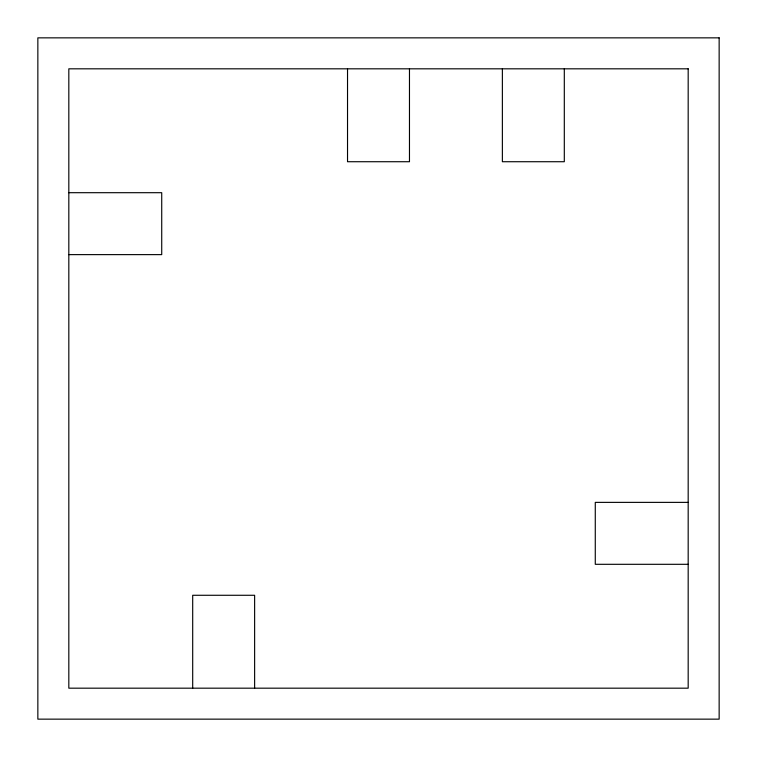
<?xml version="1.0" encoding="UTF-8"?>
<svg xmlns="http://www.w3.org/2000/svg" width="757" height="757" viewBox="0 0 757 757"><rect width="100%" height="100%" fill="white"/><g stroke="black" fill="none" stroke-linecap="round" stroke-linejoin="round"><path stroke-width="1.14" d="M68.821 192.694L161.724 192.694L161.724 254.626L68.821 254.626M688.179 502.374L595.276 502.374L595.276 564.306L688.179 564.306M564.306 68.821L564.306 161.724L502.374 161.724L502.374 68.821M409.471 68.821L409.471 161.724L347.529 161.724L347.529 68.821M254.626 688.179L254.626 595.276L192.694 595.276L192.694 688.179M719.15 37.85L37.85 37.85L37.85 719.15L719.15 719.15L719.15 37.85M688.179 68.821L68.821 68.821L68.821 688.179L688.179 688.179L688.179 68.821"/></g></svg>
